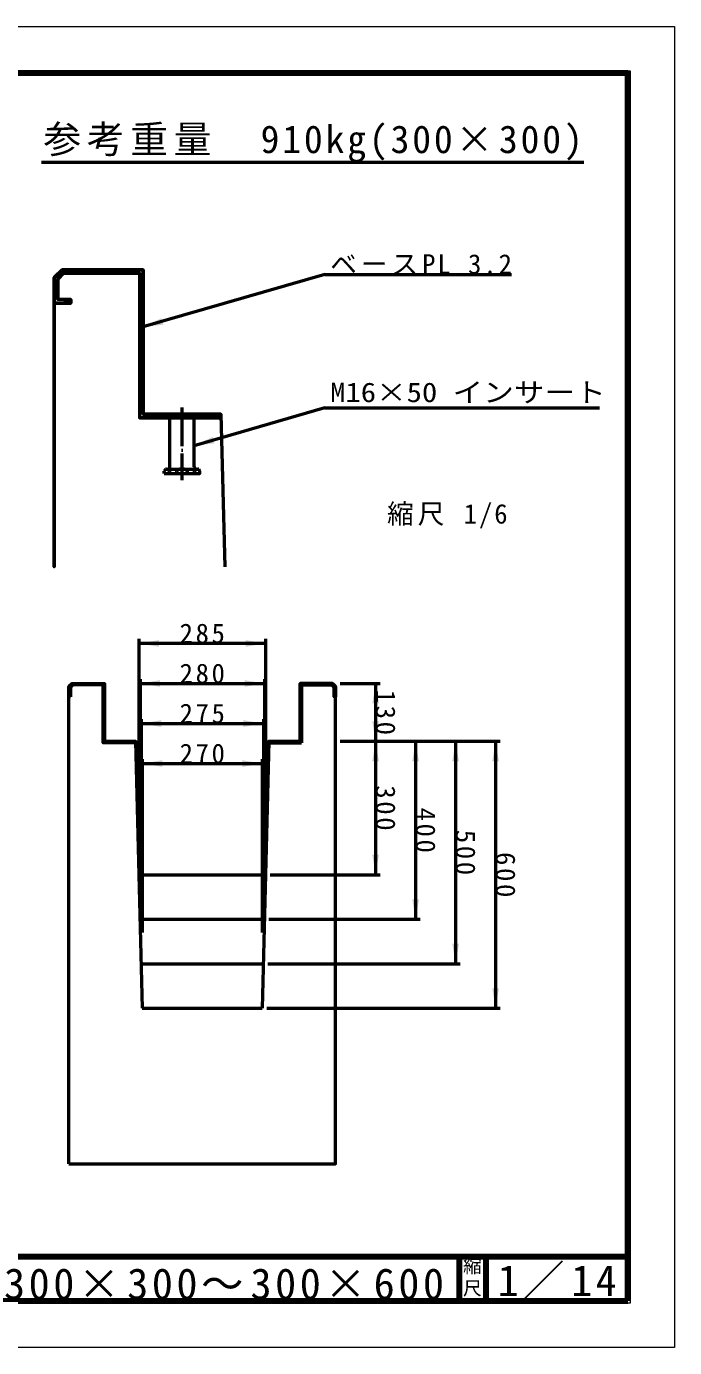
# Model space of a CAD drawing. Units: millimetres, scale not verified, with parts at other scales. Extents: x -2102 to 2102, y -1485 to 1485.
# Drawn here: x 644 to 2102, y -1485 to 1485 of the extents above; entities that cross this region are included whole.
import ezdxf
from ezdxf.enums import TextEntityAlignment as Align

# ---------------------------------------------------------------- set-up
doc = ezdxf.new("R2010")
doc.units = ezdxf.units.MM
doc.header["$LTSCALE"] = 5
doc.linetypes.add('LONG_DASHED_DOTTED', pattern=[15.25, 12, -1.5, 0.25, -1.5])
doc.layers.add('0-0_V-nasSTD', color=7, linetype='Continuous', lineweight=50)
doc.layers.add('0-1_0', color=7, linetype='Continuous', lineweight=50)
doc.styles.add('ＭＳ ゴシック', font='')
doc.styles.get('ＭＳ ゴシック').set_extended_font_data('MS Gothic')

msp = doc.modelspace()

# ---------------------------------------------------------------- linework, layer by layer
at = {"layer": '0-0_V-nasSTD'}
for p, q in [((724.212, 937.996), (706.712, 920.496)), ((727.526, 929.996), (714.712, 917.182)), ((724.212, 937.996), (906.712, 937.996)), ((898.712, 929.996), (727.526, 929.996)), ((898.712, 929.996), (898.712, 604.996)), ((1315.466, 927.259), (906.712, 809.312)), ((1315.466, 927.259), (1735.466, 927.259)), ((706.712, 270.496), (706.712, 920.496)), ((714.712, 917.182), (714.712, 870.996)), ((744.212, 862.996), (706.712, 862.996)), ((744.212, 870.996), (714.712, 870.996)), ((744.212, 870.996), (744.212, 862.996)), ((1315.466, 627.259), (1021.712, 542.496)), ((1315.466, 627.259), (1933.466, 627.259)), ((1081.912, 604.996), (898.712, 604.996)), ((966.712, 494.996), (966.712, 604.996)), ((1021.712, 494.996), (1021.712, 604.996)), ((1081.712, 612.996), (1090.275, 270.496)), ((956.712, 489.996), (954.212, 484.872)), ((954.212, 479.996), (954.212, 484.996)), ((956.712, 489.996), (1031.712, 489.996)), ((1031.712, 489.996), (1034.212, 484.996)), ((897.207, 107.918), (897.207, -282.082)), ((1182.207, 97.918), (897.207, 97.918)), ((1182.207, 107.918), (1182.207, -282.082)), ((746.707, 7.918), (739.707, 0.918)), ((739.707, -1072.082), (739.707, 0.918)), ((748.033, 4.718), (742.907, -0.408)), ((746.707, 7.918), (819.707, 7.918)), ((816.507, 4.718), (748.033, 4.718)), ((816.507, 4.718), (816.507, -125.282)), ((819.707, 7.918), (819.707, -122.082)), ((899.707, 17.918), (899.707, -372.082)), ((899.707, 7.918), (1179.707, 7.918)), ((1179.707, 17.918), (1179.707, -372.082)), ((1332.707, 7.918), (1259.707, 7.918)), ((1259.707, 7.918), (1259.707, -122.082)), ((1262.907, 4.718), (1262.907, -125.282)), ((1262.907, 4.718), (1331.382, 4.718)), ((1331.382, 4.718), (1336.507, -0.408)), ((1332.707, 7.918), (1339.707, 0.918)), ((1349.707, 7.918), (1439.707, 7.918)), ((1429.707, 7.918), (1429.707, -122.082)), ((742.907, -22.082), (739.707, -22.082)), ((742.907, -0.408), (742.907, -22.082)), ((1336.507, -0.408), (1336.507, -22.082)), ((1336.507, -22.082), (1339.707, -22.082)), ((902.207, -72.082), (902.207, -462.082)), ((902.207, -82.082), (1177.207, -82.082)), ((1177.207, -72.082), (1177.207, -462.082)), ((889.787, -125.282), (816.507, -125.282)), ((819.707, -122.082), (889.707, -122.082)), ((889.707, -122.082), (897.207, -422.082)), ((1189.707, -122.082), (1182.207, -422.082)), ((1189.627, -125.282), (1262.907, -125.282)), ((1189.707, -122.082), (1259.707, -122.082)), ((1349.707, -122.082), (1709.707, -122.082)), ((1429.707, -122.082), (1429.707, -422.082)), ((1519.707, -122.082), (1519.707, -522.082)), ((1609.707, -122.082), (1609.707, -622.082)), ((1699.707, -122.082), (1699.707, -722.082)), ((904.707, -162.082), (904.707, -552.082)), ((904.707, -172.082), (1174.707, -172.082)), ((1174.707, -162.082), (1174.707, -552.082)), ((897.207, -422.082), (1182.207, -422.082)), ((897.207, -422.082), (904.707, -722.082)), ((1182.207, -422.082), (1174.707, -722.082)), ((1192.207, -422.082), (1439.707, -422.082)), ((899.707, -522.082), (1179.707, -522.082)), ((1189.707, -522.082), (1529.707, -522.082)), ((902.207, -622.082), (1177.207, -622.082)), ((1187.207, -622.082), (1619.707, -622.082)), ((904.707, -722.082), (1174.707, -722.082)), ((1184.707, -722.082), (1709.707, -722.082))]:
    msp.add_line(p, q, dxfattribs=at)
at = {"layer": '0-0_V-nasSTD', "linetype": 'LONG_DASHED_DOTTED'}
msp.add_line((994.212, 464.996), (994.212, 627.996), dxfattribs=at)
at = {"layer": '0-0_V-nasSTD', "lineweight": 100}
for p, q in [((-1997.5, -1280), (1997.5, -1280)), ((1617.5, -1280), (1617.5, -1380)), ((1677.5, -1280), (1677.5, -1380)), ((-1997.5, -1380), (1997.5, -1380))]:
    msp.add_line(p, q, dxfattribs=at)
at = {"layer": '0-0_V-nasSTD', "lineweight": 18}
for points in [[(-2102.5, -1485), (-2102.5, 1485), (2102.5, 1485), (2102.5, -1485)], [(-2002.5, -1385), (-2002.5, 1385), (2002.5, 1385), (2002.5, -1385)]]:
    msp.add_lwpolyline(points, close=True, dxfattribs=at)
at = {"layer": '0-0_V-nasSTD', "lineweight": 100}
msp.add_lwpolyline([(1997.5, -1380), (1997.5, 1380), (-1997.5, 1380)], dxfattribs=at)
at = {"layer": '0-0_V-nasSTD'}
for points in [[(706.712, 862.996), (744.212, 862.996), (744.212, 870.996), (714.712, 870.996), (714.712, 917.182), (727.526, 929.996), (898.712, 929.996), (898.712, 604.996), (1081.912, 604.996), (1081.712, 612.996), (906.712, 612.996), (906.712, 937.996), (724.212, 937.996), (706.712, 920.496), (706.712, 270.496)], [(742.907, -22.082), (739.707, -22.082), (739.707, 0.918), (746.707, 7.918), (819.707, 7.918), (819.707, -122.082), (889.707, -122.082), (889.787, -125.282), (816.507, -125.282), (816.507, 4.718), (748.033, 4.718), (742.907, -0.408)], [(1262.907, -125.282), (1189.627, -125.282), (1189.707, -122.082), (1259.707, -122.082), (1259.707, 7.918), (1332.707, 7.918), (1339.707, 0.918), (1339.707, -22.082), (1336.507, -22.082), (1336.507, -0.408), (1331.382, 4.718), (1262.907, 4.718)]]:
    msp.add_lwpolyline(points, close=True, dxfattribs=at)
for points in [[(906.712, 937.996), (906.712, 612.996), (1081.712, 612.996)], [(954.212, 479.996), (1034.212, 479.996), (1034.212, 484.996)], [(739.707, -1072.082), (1339.707, -1072.082), (1339.707, 0.918)]]:
    msp.add_lwpolyline(points, dxfattribs=at)
for centre, radius, start, end in [((954.212, 468.746), 21.25, 61.92751, 83.4286), ((961.712, 494.996), 5, 270, 0), ((962.65, 483.746), 4.062, 292.61986, 67.38014), ((985.775, 483.746), 4.062, 112.61986, 247.38014), ((994.212, 468.746), 21.25, 61.92751, 118.07249), ((1002.65, 483.746), 4.062, 292.61986, 67.38014), ((1026.712, 494.996), 5, 180, 270), ((1025.775, 483.746), 4.062, 112.61986, 247.38014), ((1034.212, 468.746), 21.25, 96.56708, 118.07249)]:
    msp.add_arc(centre, radius, start, end, dxfattribs=at)
for points in [[(706.712, 920.496), (724.212, 937.996), (727.526, 929.996)], [(706.712, 920.496), (714.712, 917.182), (727.526, 929.996)], [(724.212, 937.996), (727.526, 929.996), (898.712, 929.996)], [(724.212, 937.996), (898.712, 929.996), (906.712, 937.996)], [(898.712, 929.996), (906.712, 612.996), (906.712, 937.996)], [(898.712, 604.996), (898.712, 929.996), (906.712, 612.996)], [(706.712, 920.496), (714.712, 870.996), (714.712, 917.182)], [(714.712, 870.996), (744.212, 862.996), (744.212, 870.996)], [(906.712, 809.312), (947.869, 828.994), (952.028, 814.582)], [(898.712, 604.996), (906.712, 612.996), (1081.912, 604.996)], [(906.712, 612.996), (1081.712, 612.996), (1081.912, 604.996)], [(1021.712, 542.496), (1062.869, 562.178), (1067.028, 547.766)], [(897.207, 97.918), (942.207, 90.418), (942.207, 105.418)], [(1137.207, 90.418), (1137.207, 105.418), (1182.207, 97.918)], [(739.707, 0.918), (742.907, -0.408), (746.707, 7.918)], [(739.707, -22.082), (739.707, 0.918), (742.907, -0.408)], [(742.907, -0.408), (746.707, 7.918), (748.033, 4.718)], [(746.707, 7.918), (748.033, 4.718), (816.507, 4.718)], [(746.707, 7.918), (816.507, 4.718), (819.707, 7.918)], [(816.507, 4.718), (819.707, -122.082), (819.707, 7.918)], [(816.507, -125.282), (816.507, 4.718), (819.707, -122.082)], [(899.707, 7.918), (944.707, 0.418), (944.707, 15.418)], [(1134.707, 0.418), (1134.707, 15.418), (1179.707, 7.918)], [(1259.707, -122.082), (1259.707, 7.918), (1262.907, 4.718)], [(1259.707, 7.918), (1262.907, 4.718), (1332.707, 7.918)], [(1259.707, -122.082), (1262.907, -125.282), (1262.907, 4.718)], [(1262.907, 4.718), (1331.382, 4.718), (1332.707, 7.918)], [(1331.382, 4.718), (1332.707, 7.918), (1339.707, 0.918)], [(1331.382, 4.718), (1336.507, -0.408), (1339.707, 0.918)], [(1336.507, -0.408), (1339.707, -22.082), (1339.707, 0.918)], [(1422.207, -37.082), (1429.707, 7.918), (1437.207, -37.082)], [(739.707, -22.082), (742.907, -22.082), (742.907, -0.408)], [(1336.507, -22.082), (1336.507, -0.408), (1339.707, -22.082)], [(902.207, -82.082), (947.207, -89.582), (947.207, -74.582)], [(1132.207, -89.582), (1132.207, -74.582), (1177.207, -82.082)], [(1422.207, -77.082), (1429.707, -122.082), (1437.207, -77.082)], [(816.507, -125.282), (819.707, -122.082), (889.787, -125.282)], [(819.707, -122.082), (889.707, -122.082), (889.787, -125.282)], [(1189.627, -125.282), (1189.707, -122.082), (1259.707, -122.082)], [(1189.627, -125.282), (1259.707, -122.082), (1262.907, -125.282)], [(1422.207, -167.082), (1429.707, -122.082), (1437.207, -167.082)], [(1512.207, -167.082), (1519.707, -122.082), (1527.207, -167.082)], [(1602.207, -167.082), (1609.707, -122.082), (1617.207, -167.082)], [(1692.207, -167.082), (1699.707, -122.082), (1707.207, -167.082)], [(904.707, -172.082), (949.707, -179.582), (949.707, -164.582)], [(1129.707, -179.582), (1129.707, -164.582), (1174.707, -172.082)], [(1422.207, -377.082), (1429.707, -422.082), (1437.207, -377.082)], [(1512.207, -477.082), (1519.707, -522.082), (1527.207, -477.082)], [(1602.207, -577.082), (1609.707, -622.082), (1617.207, -577.082)], [(1692.207, -677.082), (1699.707, -722.082), (1707.207, -677.082)]]:
    msp.add_solid(points, dxfattribs=at)
at = {"layer": '0-1_0'}
msp.add_line((678.036, 1179.753), (1898.036, 1179.753), dxfattribs=at)

# ---------------------------------------------------------------- texts
at = {"layer": '0-0_V-nasSTD', "style": 'ＭＳ ゴシック', "width": 1.15}
msp.add_text('M16×50 インサート', height=43.99, dxfattribs=at).set_placement((1327.466, 627.259), align=Align.BOTTOM_LEFT)
at = {"layer": '0-0_V-nasSTD', "style": 'ＭＳ ゴシック'}
for s, p in [('縮', (1626.482, -1326.001)), ('尺', (1626.476, -1375.99))]:
    msp.add_text(s, height=30.79, dxfattribs=at).set_placement(p, align=Align.BOTTOM_LEFT)
at = {"layer": '0-0_V-nasSTD', "attachment_point": 7, "style": 'ＭＳ ゴシック'}
for s, insert, char_height in [('\\T1.15;参考重量\u3000910kg(300×300)', (682.036, 1179.753), 62.32), ('\\T1.15;ベースPL\\~3.2', (1327.466, 927.259), 43.99), ('\\T1.15;縮尺\\~1/6', (1455.428, 356.561), 43.99), ('\\T1.2;285', (988.72, 97.918), 43.99), ('\\T1.2;280', (988.72, 7.918), 43.99), ('\\T1.2;275', (988.72, -82.082), 43.99), ('\\T1.2;270', (988.72, -172.082), 43.99), ('\\T1.16;1／14', (1704.533, -1377.418), 69.65), ('\\T1.17;300×300～300×600', (593.5, -1377.492), 69.65)]:
    msp.add_mtext(s, dxfattribs=dict(at, insert=insert, char_height=char_height))
at = {"layer": '0-0_V-nasSTD', "char_height": 43.99, "attachment_point": 7, "rotation": 270, "style": 'ＭＳ ゴシック'}
for s, insert in [('\\T1.2;130', (1429.707, -6.095)), ('\\T1.2;300', (1429.707, -221.095)), ('\\T1.2;400', (1519.707, -271.095)), ('\\T1.2;500', (1609.707, -321.095)), ('\\T1.2;600', (1699.707, -371.095))]:
    msp.add_mtext(s, dxfattribs=dict(at, insert=insert))

doc.saveas('drawing.dxf')
